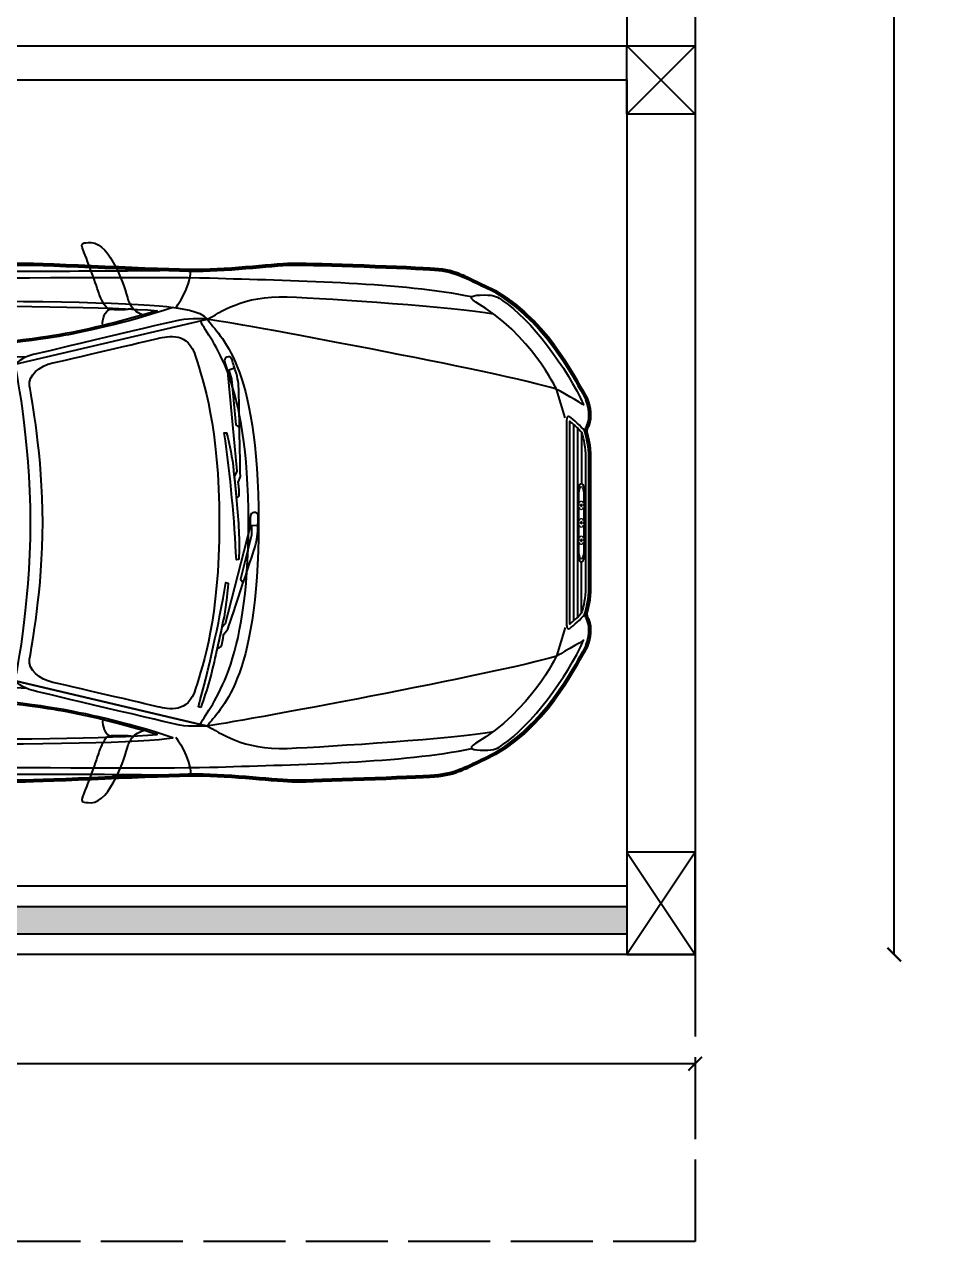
# Model space of a CAD drawing. Header units: inches. Extents: x -19338 to 11623, y -1285 to 3664.
# Drawn here: x 8030.2 to 8164.4, y 119.6 to 297.8 of the extents above; entities that cross this region are included whole.
import ezdxf

# ---------------------------------------------------------------- set-up
doc = ezdxf.new("R2010")
doc.units = ezdxf.units.IN
doc.header["$MEASUREMENT"] = 0
doc.linetypes.add('ACAD_ISO02W100', pattern=[15, 12, -3])
doc.layers.get('0').update_dxf_attribs({"color": 18})
doc.layers.add('C', color=141, linetype='Continuous')
doc.layers.add('C1', color=10, linetype='Continuous')
doc.layers.add('Dot Line', color=210, linetype='ACAD_ISO02W100', plot=False)
doc.styles.get("Standard").update_dxf_attribs({"font": 'arial.ttf'})
doc.dimstyles.get("Standard").update_dxf_attribs({"dimtxt": 3, "dimasz": 2, "dimexe": 0.18, "dimexo": 0.0625, "dimgap": 0.09, "dimtad": 0, "dimtih": 1, "dimtoh": 1, "dimdsep": 46, "dimlunit": 3, "dimtxsty": 'Standard', "dimblk": 'ARCHTICK', "dimcen": 0.09, "dimse1": 1, "dimse2": 1, "dimclrd": 2, "dimadec": 0, "dimazin": 0, "dimtfac": 1, "dimtofl": 0, "dimtmove": 0, "dimatfit": 3, "dimfxl": 1, "dimtolj": 1, "dimtzin": 0, "dimarcsym": 0})

# ---------------------------------------------------------------- blocks, each defined once
blk = doc.blocks.new('_ArchTick')
at = {"color": 0, "linetype": 'ByBlock', "const_width": 0.15}
blk.add_lwpolyline([(-0.5, -0.5), (0.5, 0.5)], dxfattribs=at)
blk = doc.blocks.new('*D2')
at = {"color": 2, "lineweight": -2, "transparency": 16777216}
for p, q in [((7756.44, 145.66), (7939.81, 145.66)), ((8128.44, 145.66), (7945.08, 145.66))]:
    blk.add_line(p, q, dxfattribs=at)
at = {"layer": 'Defpoints', "color": 0, "transparency": 16777216}
for p in [(7756.44, 161.62), (8128.44, 161.62), (8128.44, 145.66)]:
    blk.add_point(p, dxfattribs=at)
at = {"color": 2, "lineweight": -2, "transparency": 16777216, "xscale": 2, "yscale": 2, "zscale": 2, "rotation": 180}
blk.add_blockref('_ArchTick', (7756.44, 145.66), dxfattribs=at)
at = {"color": 2, "lineweight": -2, "transparency": 16777216, "xscale": 2, "yscale": 2, "zscale": 2}
blk.add_blockref('_ArchTick', (8128.44, 145.66), dxfattribs=at)
at = {"color": 0, "transparency": 16777216, "insert": (7942.44, 145.66), "char_height": 3, "attachment_point": 5}
blk.add_mtext("\\A1;31'", dxfattribs=at)
blk = doc.blocks.new('*D5')
at = {"color": 2, "lineweight": -2, "transparency": 16777216}
for p, q in [((8157.59, 771.62), (8157.59, 468.24)), ((8157.59, 161.62), (8157.59, 465))]:
    blk.add_line(p, q, dxfattribs=at)
at = {"layer": 'Defpoints', "color": 0, "transparency": 16777216}
for p in [(8128.44, 771.62), (8128.44, 161.62), (8157.59, 161.62)]:
    blk.add_point(p, dxfattribs=at)
at = {"color": 2, "lineweight": -2, "transparency": 16777216, "xscale": 2, "yscale": 2, "zscale": 2}
for p, rotation in [((8157.59, 771.62), 90), ((8157.59, 161.62), 270)]:
    blk.add_blockref('_ArchTick', p, dxfattribs=dict(at, rotation=rotation))
at = {"color": 0, "transparency": 16777216, "insert": (8157.59, 466.62), "char_height": 3, "attachment_point": 5}
blk.add_mtext('\\A1;50\'-10"', dxfattribs=at)
blk = doc.blocks.new('A$C0B5925C7')
at = {"lineweight": 25}
for points, knots in [([(2.9938, 1.7731), (2.9854, 1.7819), (2.9782, 1.7934), (2.9742, 1.808), (2.9742, 1.808), (2.9645, 1.8444), (2.9131, 2.0083), (2.8428, 2.0102), (2.8428, 2.0102), (2.8129, 2.0102), (2.8025, 2.0096), (2.8129, 1.9862), (2.8129, 1.9862), (2.8233, 1.9628), (2.8656, 1.8451), (2.8714, 1.8255), (2.8714, 1.8255), (2.8768, 1.8076), (2.8926, 1.781), (2.9032, 1.7713), (2.9032, 1.7713), (2.9322, 1.769), (2.9744, 1.7694), (2.9938, 1.7731)], [0, 0, 0, 0, 0.166667, 0.166667, 0.166667, 0.166667, 0.333333, 0.333333, 0.333333, 0.333333, 0.5, 0.5, 0.5, 0.5, 0.666667, 0.666667, 0.666667, 0.666667, 0.833333, 0.833333, 0.833333, 0.833333, 1, 1, 1, 1]), ([(0.3845, 1.7931), (0.5553, 1.8273), (0.9012, 1.8636), (1.2614, 1.8698), (1.2614, 1.8698), (1.6217, 1.876), (3.0067, 1.8915), (3.2986, 1.8822), (3.2986, 1.8822), (3.5906, 1.8729), (3.9588, 1.8677), (4.2095, 1.816)], [0, 0, 0, 0, 0.333333, 0.333333, 0.333333, 0.333333, 0.666667, 0.666667, 0.666667, 0.666667, 1, 1, 1, 1]), ([(1.1717, 1.7605), (1.1433, 1.7569), (1.1175, 1.7393), (1.1717, 1.7205), (1.1717, 1.7205), (1.2259, 1.7017), (1.3365, 1.6711), (1.3836, 1.6616), (1.3836, 1.6616), (1.4307, 1.6522), (1.5861, 1.624), (1.6638, 1.6193), (1.6638, 1.6193), (1.7415, 1.6146), (2.1395, 1.6193), (2.2337, 1.6193), (2.2337, 1.6193), (2.3278, 1.6193), (2.6504, 1.6593), (2.7281, 1.6734), (2.7281, 1.6734), (2.8058, 1.6875), (2.9612, 1.7181), (3.1363, 1.7771), (3.1363, 1.7771), (2.9424, 1.8123), (1.5414, 1.8076), (1.1717, 1.7605)], [0, 0, 0, 0, 0.142857, 0.142857, 0.142857, 0.142857, 0.285714, 0.285714, 0.285714, 0.285714, 0.428571, 0.428571, 0.428571, 0.428571, 0.571429, 0.571429, 0.571429, 0.571429, 0.714286, 0.714286, 0.714286, 0.714286, 0.857143, 0.857143, 0.857143, 0.857143, 1, 1, 1, 1]), ([(1.1732, 1.7426), (1.1732, 1.7426), (1.1732, 1.7426), (1.1732, 1.7426), (1.1732, 1.7426), (1.1628, 1.7413), (1.1568, 1.7385), (1.1539, 1.7364), (1.1539, 1.7364), (1.1564, 1.7342), (1.1621, 1.7305), (1.1756, 1.7258), (1.1756, 1.7258), (1.2284, 1.7075), (1.3385, 1.6769), (1.386, 1.6674), (1.386, 1.6674), (1.4428, 1.6561), (1.5919, 1.6297), (1.6645, 1.6253), (1.6645, 1.6253), (1.7214, 1.6218), (1.9536, 1.6235), (2.1072, 1.6246), (2.1072, 1.6246), (2.1072, 1.6246), (2.2337, 1.6253), (2.2337, 1.6253), (2.2337, 1.6253), (2.3276, 1.6253), (2.6517, 1.6657), (2.726, 1.6792), (2.726, 1.6792), (2.8502, 1.7018), (2.9685, 1.7311), (3.0794, 1.7657), (3.0794, 1.7657), (2.7581, 1.7934), (1.5158, 1.7862), (1.1732, 1.7426)], [0, 0, 0, 0, 0.1, 0.1, 0.1, 0.1, 0.2, 0.2, 0.2, 0.2, 0.3, 0.3, 0.3, 0.3, 0.4, 0.4, 0.4, 0.4, 0.5, 0.5, 0.5, 0.5, 0.6, 0.6, 0.6, 0.6, 0.7, 0.7, 0.7, 0.7, 0.8, 0.8, 0.8, 0.8, 0.9, 0.9, 0.9, 0.9, 1, 1, 1, 1]), ([(3.2603, 1.7355), (3.3026, 1.7567), (3.3871, 1.8223), (3.5468, 1.8153), (3.5468, 1.8153), (3.7065, 1.8083), (4.147, 1.78), (4.2872, 1.7545)], [0, 0, 0, 0, 0.5, 0.5, 0.5, 0.5, 1, 1, 1, 1]), ([(4.2543, 1.822), (4.2139, 1.822), (4.1894, 1.8174), (4.2245, 1.7967), (4.2245, 1.7967), (4.4212, 1.6805), (4.5136, 1.4839), (4.5136, 1.4839), (4.5136, 1.4839), (4.5136, 1.4839), (4.6091, 1.4307), (4.6104, 1.4273), (4.6104, 1.4273), (4.5555, 1.557), (4.4172, 1.7392), (4.3213, 1.8012), (4.3213, 1.8012), (4.302, 1.8161), (4.2923, 1.822), (4.2543, 1.822)], [0, 0, 0, 0, 0.2, 0.2, 0.2, 0.2, 0.4, 0.4, 0.4, 0.4, 0.6, 0.6, 0.6, 0.6, 0.8, 0.8, 0.8, 0.8, 1, 1, 1, 1]), ([(2.9938, 1.7731), (2.9744, 1.7694), (2.9322, 1.769), (2.9032, 1.7713), (2.9032, 1.7713), (2.9041, 1.7705), (2.9051, 1.7695), (2.9059, 1.769), (2.9059, 1.769), (2.8949, 1.7638), (2.8803, 1.737), (2.8843, 1.7123), (2.8843, 1.7123), (2.8978, 1.7156), (3.0326, 1.7516), (3.0326, 1.7516), (3.0326, 1.7516), (3.0214, 1.753), (3.0063, 1.76), (2.9938, 1.7731)], [0, 0, 0, 0, 0.2, 0.2, 0.2, 0.2, 0.4, 0.4, 0.4, 0.4, 0.6, 0.6, 0.6, 0.6, 0.8, 0.8, 0.8, 0.8, 1, 1, 1, 1]), ([(3.2603, 1.7355), (3.2603, 1.7355), (2.5695, 1.5733), (2.5695, 1.5733), (2.5695, 1.5733), (2.5695, 1.5733), (2.5946, 1.5987), (2.634, 1.6079), (2.634, 1.6079), (2.6734, 1.6172), (3.1237, 1.7248), (3.1608, 1.7317), (3.1608, 1.7317), (3.1978, 1.7387), (3.2603, 1.7355), (3.2603, 1.7355)], [0, 0, 0, 0, 0.25, 0.25, 0.25, 0.25, 0.5, 0.5, 0.5, 0.5, 0.75, 0.75, 0.75, 0.75, 1, 1, 1, 1]), ([(2.6251, 1.0051), (2.6251, 0.6975), (2.5695, 0.4369), (2.5695, 0.4369), (2.5695, 0.4369), (2.5695, 0.4369), (3.2603, 0.2747), (3.2603, 0.2747), (3.2603, 0.2747), (3.302, 0.3396), (3.4434, 0.4241), (3.4434, 1.0051), (3.4434, 1.0051), (3.4434, 1.5861), (3.302, 1.6706), (3.2603, 1.7355), (3.2603, 1.7355), (3.2603, 1.7355), (2.5695, 1.5733), (2.5695, 1.5733), (2.5695, 1.5733), (2.5695, 1.5733), (2.6251, 1.3127), (2.6251, 1.0051)], [0, 0, 0, 0, 0.166667, 0.166667, 0.166667, 0.166667, 0.333333, 0.333333, 0.333333, 0.333333, 0.5, 0.5, 0.5, 0.5, 0.666667, 0.666667, 0.666667, 0.666667, 0.833333, 0.833333, 0.833333, 0.833333, 1, 1, 1, 1]), ([(3.2342, 0.2809), (3.2762, 0.3599), (3.4077, 0.4819), (3.4077, 1.0051), (3.4077, 1.0051), (3.4077, 1.5283), (3.2762, 1.6504), (3.2342, 1.7294)], [0, 0, 0, 0, 0.5, 0.5, 0.5, 0.5, 1, 1, 1, 1]), ([(2.6117, 1.6006), (2.1722, 1.5762), (1.4811, 1.5991), (1.3408, 1.6044), (1.3408, 1.6044), (1.2006, 1.6097), (0.7241, 1.6955), (0.4054, 1.6326)], [0, 0, 0, 0, 0.5, 0.5, 0.5, 0.5, 1, 1, 1, 1]), ([(2.6686, 1.0051), (2.6686, 0.761), (2.6285, 0.5611), (2.6215, 0.5149), (2.6215, 0.5149), (2.6158, 0.4771), (2.6567, 0.4422), (2.7056, 0.4317), (2.7056, 0.4317), (2.7546, 0.4211), (3.0404, 0.3536), (3.0814, 0.3444), (3.0814, 0.3444), (3.1225, 0.3351), (3.19, 0.3192), (3.2177, 0.4092), (3.2177, 0.4092), (3.2455, 0.4991), (3.3024, 0.6581), (3.3024, 1.0051), (3.3024, 1.0051), (3.3024, 1.3522), (3.2455, 1.5111), (3.2177, 1.6011), (3.2177, 1.6011), (3.19, 1.691), (3.1225, 1.6751), (3.0814, 1.6659), (3.0814, 1.6659), (3.0404, 1.6566), (2.7546, 1.5892), (2.7056, 1.5786), (2.7056, 1.5786), (2.6567, 1.568), (2.6158, 1.5331), (2.6215, 1.4954), (2.6215, 1.4954), (2.6285, 1.4491), (2.6686, 1.2493), (2.6686, 1.0051)], [0, 0, 0, 0, 0.1, 0.1, 0.1, 0.1, 0.2, 0.2, 0.2, 0.2, 0.3, 0.3, 0.3, 0.3, 0.4, 0.4, 0.4, 0.4, 0.5, 0.5, 0.5, 0.5, 0.6, 0.6, 0.6, 0.6, 0.7, 0.7, 0.7, 0.7, 0.8, 0.8, 0.8, 0.8, 0.9, 0.9, 0.9, 0.9, 1, 1, 1, 1]), ([(3.361, 1.5493), (3.3701, 1.5234), (3.3724, 1.5021), (3.3732, 1.4762), (3.3732, 1.4762), (3.3732, 1.4572), (3.3785, 1.1707), (3.3785, 1.1707), (3.3785, 1.1707), (3.3785, 1.1707), (3.3709, 1.1486), (3.3709, 1.1486), (3.3709, 1.1486), (3.3709, 1.1486), (3.3739, 1.1235), (3.3747, 1.1098), (3.3747, 1.1098), (3.3762, 1.0961), (3.364, 1.0938), (3.364, 1.0938), (3.364, 1.0938), (3.364, 1.0938), (3.3564, 1.1692), (3.3564, 1.1692), (3.3564, 1.1692), (3.3564, 1.1692), (3.3663, 1.1898), (3.3663, 1.1898), (3.3663, 1.1898), (3.3663, 1.1898), (3.3328, 1.5478), (3.3328, 1.5478), (3.3328, 1.5478), (3.3328, 1.5478), (3.329, 1.5585), (3.3236, 1.5752), (3.3236, 1.5752), (3.3183, 1.5912), (3.3229, 1.5966), (3.3297, 1.5988), (3.3297, 1.5988), (3.3373, 1.6011), (3.3435, 1.6027), (3.3472, 1.5928), (3.3472, 1.5928), (3.3503, 1.5829), (3.3556, 1.5661), (3.361, 1.5493)], [0, 0, 0, 0, 0.083333, 0.083333, 0.083333, 0.083333, 0.166667, 0.166667, 0.166667, 0.166667, 0.25, 0.25, 0.25, 0.25, 0.333333, 0.333333, 0.333333, 0.333333, 0.416667, 0.416667, 0.416667, 0.416667, 0.5, 0.5, 0.5, 0.5, 0.583333, 0.583333, 0.583333, 0.583333, 0.666667, 0.666667, 0.666667, 0.666667, 0.75, 0.75, 0.75, 0.75, 0.833333, 0.833333, 0.833333, 0.833333, 0.916667, 0.916667, 0.916667, 0.916667, 1, 1, 1, 1]), ([(3.3366, 1.5524), (3.3366, 1.5524), (3.3472, 1.5196), (3.3472, 1.5196), (3.3472, 1.5196), (3.3472, 1.5196), (3.3617, 1.3558), (3.3617, 1.3558), (3.3617, 1.3558), (3.3617, 1.3558), (3.3747, 1.3467), (3.3747, 1.3467)], [0, 0, 0, 0, 0.333333, 0.333333, 0.333333, 0.333333, 0.666667, 0.666667, 0.666667, 0.666667, 1, 1, 1, 1]), ([(4.6297, 1.0013), (4.6297, 1.0013), (4.6297, 0.7709), (4.6297, 0.7709), (4.6297, 0.7709), (4.6297, 0.7339), (4.6212, 0.7004), (4.6172, 0.6842), (4.6172, 0.6842), (4.6172, 0.6842), (4.6164, 0.6812), (4.6164, 0.6812), (4.6164, 0.6812), (4.6117, 0.6665), (4.5822, 0.6438), (4.5663, 0.6295), (4.5663, 0.6295), (4.5505, 0.6151), (4.5489, 0.6295), (4.5489, 0.6552), (4.5489, 0.6552), (4.5489, 0.6809), (4.5489, 1.0051), (4.5489, 1.0051), (4.5489, 1.0051), (4.5489, 1.0051), (4.5489, 1.3294), (4.5489, 1.3551), (4.5489, 1.3551), (4.5489, 1.3808), (4.5505, 1.3951), (4.5663, 1.3808), (4.5663, 1.3808), (4.5822, 1.3664), (4.6117, 1.3437), (4.6164, 1.3291), (4.6164, 1.3291), (4.6164, 1.3291), (4.6172, 1.326), (4.6172, 1.326), (4.6172, 1.326), (4.6212, 1.3099), (4.6297, 1.2763), (4.6297, 1.2394), (4.6297, 1.2394), (4.6297, 1.2394), (4.6297, 1.0089), (4.6297, 1.0089), (4.6297, 1.0089), (4.6297, 1.0089), (4.6297, 1.0013), (4.6297, 1.0013)], [0, 0, 0, 0, 0.076923, 0.076923, 0.076923, 0.076923, 0.153846, 0.153846, 0.153846, 0.153846, 0.230769, 0.230769, 0.230769, 0.230769, 0.307692, 0.307692, 0.307692, 0.307692, 0.384615, 0.384615, 0.384615, 0.384615, 0.461538, 0.461538, 0.461538, 0.461538, 0.538462, 0.538462, 0.538462, 0.538462, 0.615385, 0.615385, 0.615385, 0.615385, 0.692308, 0.692308, 0.692308, 0.692308, 0.769231, 0.769231, 0.769231, 0.769231, 0.846154, 0.846154, 0.846154, 0.846154, 0.923077, 0.923077, 0.923077, 0.923077, 1, 1, 1, 1]), ([(4.561, 1.3551), (4.561, 1.3551), (4.561, 1.3551), (4.561, 1.3551), (4.561, 1.3551), (4.561, 1.3551), (4.561, 0.6552), (4.561, 0.6552), (4.561, 0.6552), (4.561, 0.6493), (4.5611, 0.6447), (4.5613, 0.641), (4.5613, 0.641), (4.5646, 0.6439), (4.5696, 0.6482), (4.5696, 0.6482), (4.5696, 0.6482), (4.5818, 0.6588), (4.6022, 0.6763), (4.6049, 0.6848), (4.6049, 0.6848), (4.6049, 0.6848), (4.6055, 0.6872), (4.6055, 0.6872), (4.6055, 0.6872), (4.6095, 0.7029), (4.6177, 0.7354), (4.6177, 0.7709), (4.6177, 0.7709), (4.6177, 0.7709), (4.6178, 1.2394), (4.6178, 1.2394), (4.6178, 1.2394), (4.6178, 1.2748), (4.6095, 1.3074), (4.6055, 1.323), (4.6055, 1.323), (4.6055, 1.323), (4.6047, 1.3261), (4.6047, 1.3261), (4.6047, 1.3261), (4.6023, 1.3339), (4.5818, 1.3515), (4.5696, 1.362), (4.5696, 1.362), (4.5696, 1.362), (4.5646, 1.3664), (4.5613, 1.3692), (4.5613, 1.3692), (4.5611, 1.3655), (4.561, 1.361), (4.561, 1.3551)], [0, 0, 0, 0, 0.076923, 0.076923, 0.076923, 0.076923, 0.153846, 0.153846, 0.153846, 0.153846, 0.230769, 0.230769, 0.230769, 0.230769, 0.307692, 0.307692, 0.307692, 0.307692, 0.384615, 0.384615, 0.384615, 0.384615, 0.461538, 0.461538, 0.461538, 0.461538, 0.538462, 0.538462, 0.538462, 0.538462, 0.615385, 0.615385, 0.615385, 0.615385, 0.692308, 0.692308, 0.692308, 0.692308, 0.769231, 0.769231, 0.769231, 0.769231, 0.846154, 0.846154, 0.846154, 0.846154, 0.923077, 0.923077, 0.923077, 0.923077, 1, 1, 1, 1]), ([(3.3724, 0.8729), (3.377, 0.9384), (3.3716, 1.01), (3.3648, 1.0839), (3.3648, 1.0839), (3.361, 1.1197), (3.3579, 1.1555), (3.3541, 1.1905), (3.3541, 1.1905), (3.3495, 1.24), (3.3396, 1.2819), (3.329, 1.3276), (3.329, 1.3276), (3.329, 1.3276), (3.3206, 1.3276), (3.3206, 1.3276), (3.3206, 1.3276), (3.3427, 1.1722), (3.3579, 1.0107), (3.364, 0.8721), (3.364, 0.8721), (3.364, 0.8721), (3.3724, 0.8729), (3.3724, 0.8729)], [0, 0, 0, 0, 0.166667, 0.166667, 0.166667, 0.166667, 0.333333, 0.333333, 0.333333, 0.333333, 0.5, 0.5, 0.5, 0.5, 0.666667, 0.666667, 0.666667, 0.666667, 0.833333, 0.833333, 0.833333, 0.833333, 1, 1, 1, 1]), ([(3.441, 0.9841), (3.441, 0.9559), (3.4364, 0.9353), (3.4288, 0.9109), (3.4288, 0.9109), (3.4235, 0.8927), (3.3335, 0.623), (3.3335, 0.623), (3.3335, 0.623), (3.3335, 0.623), (3.319, 0.6047), (3.319, 0.6047), (3.319, 0.6047), (3.319, 0.6047), (3.3145, 0.5803), (3.3114, 0.5666), (3.3114, 0.5666), (3.3076, 0.5529), (3.2954, 0.5544), (3.2954, 0.5544), (3.2954, 0.5544), (3.2954, 0.5544), (3.3122, 0.6291), (3.3122, 0.6291), (3.3122, 0.6291), (3.3122, 0.6291), (3.3244, 0.6413), (3.3244, 0.6413), (3.3244, 0.6413), (3.3244, 0.6413), (3.4136, 0.9917), (3.4136, 0.9917), (3.4136, 0.9917), (3.4136, 0.9917), (3.4136, 1.0031), (3.4136, 1.0206), (3.4136, 1.0206), (3.4143, 1.0382), (3.4204, 1.0412), (3.4273, 1.0412), (3.4273, 1.0412), (3.4349, 1.0412), (3.4418, 1.0404), (3.4418, 1.0298), (3.4418, 1.0298), (3.4425, 1.0191), (3.4418, 1.0016), (3.441, 0.9841)], [0, 0, 0, 0, 0.083333, 0.083333, 0.083333, 0.083333, 0.166667, 0.166667, 0.166667, 0.166667, 0.25, 0.25, 0.25, 0.25, 0.333333, 0.333333, 0.333333, 0.333333, 0.416667, 0.416667, 0.416667, 0.416667, 0.5, 0.5, 0.5, 0.5, 0.583333, 0.583333, 0.583333, 0.583333, 0.666667, 0.666667, 0.666667, 0.666667, 0.75, 0.75, 0.75, 0.75, 0.833333, 0.833333, 0.833333, 0.833333, 0.916667, 0.916667, 0.916667, 0.916667, 1, 1, 1, 1]), ([(3.4189, 0.9955), (3.4189, 0.9955), (3.4181, 0.9605), (3.4181, 0.9605), (3.4181, 0.9605), (3.4181, 0.9605), (3.3785, 0.802), (3.3785, 0.802), (3.3785, 0.802), (3.3785, 0.802), (3.3884, 0.7891), (3.3884, 0.7891)], [0, 0, 0, 0, 0.333333, 0.333333, 0.333333, 0.333333, 0.666667, 0.666667, 0.666667, 0.666667, 1, 1, 1, 1]), ([(3.236, 0.3419), (3.2596, 0.4028), (3.2771, 0.4722), (3.2931, 0.5453), (3.2931, 0.5453), (3.3007, 0.5803), (3.3091, 0.6154), (3.316, 0.6497), (3.316, 0.6497), (3.3267, 0.6976), (3.3305, 0.7411), (3.3343, 0.7883), (3.3343, 0.7883), (3.3343, 0.7883), (3.3267, 0.7906), (3.3267, 0.7906), (3.3267, 0.7906), (3.3, 0.6359), (3.2649, 0.4782), (3.2276, 0.3442), (3.2276, 0.3442), (3.2276, 0.3442), (3.236, 0.3419), (3.236, 0.3419)], [0, 0, 0, 0, 0.166667, 0.166667, 0.166667, 0.166667, 0.333333, 0.333333, 0.333333, 0.333333, 0.5, 0.5, 0.5, 0.5, 0.666667, 0.666667, 0.666667, 0.666667, 0.833333, 0.833333, 0.833333, 0.833333, 1, 1, 1, 1]), ([(4.2543, 0.1882), (4.2139, 0.1882), (4.1894, 0.1928), (4.2245, 0.2135), (4.2245, 0.2135), (4.4212, 0.3297), (4.5136, 0.5263), (4.5136, 0.5263), (4.5136, 0.5263), (4.5136, 0.5263), (4.6091, 0.5796), (4.6104, 0.5829), (4.6104, 0.5829), (4.5555, 0.4532), (4.4172, 0.271), (4.3213, 0.2091), (4.3213, 0.2091), (4.302, 0.1942), (4.2923, 0.1882), (4.2543, 0.1882)], [0, 0, 0, 0, 0.2, 0.2, 0.2, 0.2, 0.4, 0.4, 0.4, 0.4, 0.6, 0.6, 0.6, 0.6, 0.8, 0.8, 0.8, 0.8, 1, 1, 1, 1]), ([(3.2603, 0.2747), (3.2603, 0.2747), (2.5695, 0.4369), (2.5695, 0.4369), (2.5695, 0.4369), (2.5695, 0.4369), (2.5946, 0.4116), (2.634, 0.4023), (2.634, 0.4023), (2.6734, 0.393), (3.1237, 0.2854), (3.1608, 0.2785), (3.1608, 0.2785), (3.1978, 0.2715), (3.2603, 0.2747), (3.2603, 0.2747)], [0, 0, 0, 0, 0.25, 0.25, 0.25, 0.25, 0.5, 0.5, 0.5, 0.5, 0.75, 0.75, 0.75, 0.75, 1, 1, 1, 1]), ([(2.6117, 0.4097), (2.1722, 0.434), (1.4811, 0.4111), (1.3408, 0.4058), (1.3408, 0.4058), (1.2006, 0.4005), (0.7241, 0.3147), (0.4054, 0.3776)], [0, 0, 0, 0, 0.5, 0.5, 0.5, 0.5, 1, 1, 1, 1]), ([(1.1717, 0.2497), (1.1433, 0.2534), (1.1175, 0.2709), (1.1717, 0.2898), (1.1717, 0.2898), (1.2259, 0.3086), (1.3365, 0.3392), (1.3836, 0.3486), (1.3836, 0.3486), (1.4307, 0.358), (1.5861, 0.3863), (1.6638, 0.391), (1.6638, 0.391), (1.7415, 0.3957), (2.1395, 0.391), (2.2337, 0.391), (2.2337, 0.391), (2.3278, 0.391), (2.6504, 0.3509), (2.7281, 0.3368), (2.7281, 0.3368), (2.8058, 0.3227), (2.9612, 0.2921), (3.1363, 0.2332), (3.1363, 0.2332), (2.9424, 0.198), (1.5414, 0.2027), (1.1717, 0.2497)], [0, 0, 0, 0, 0.142857, 0.142857, 0.142857, 0.142857, 0.285714, 0.285714, 0.285714, 0.285714, 0.428571, 0.428571, 0.428571, 0.428571, 0.571429, 0.571429, 0.571429, 0.571429, 0.714286, 0.714286, 0.714286, 0.714286, 0.857143, 0.857143, 0.857143, 0.857143, 1, 1, 1, 1]), ([(1.1732, 0.2676), (1.1732, 0.2676), (1.1732, 0.2676), (1.1732, 0.2676), (1.1732, 0.2676), (1.1628, 0.269), (1.1568, 0.2718), (1.1539, 0.2738), (1.1539, 0.2738), (1.1564, 0.276), (1.1621, 0.2797), (1.1756, 0.2844), (1.1756, 0.2844), (1.2284, 0.3028), (1.3385, 0.3333), (1.386, 0.3428), (1.386, 0.3428), (1.4428, 0.3542), (1.5919, 0.3806), (1.6645, 0.385), (1.6645, 0.385), (1.7214, 0.3884), (1.9536, 0.3868), (2.1072, 0.3857), (2.1072, 0.3857), (2.1072, 0.3857), (2.2337, 0.385), (2.2337, 0.385), (2.2337, 0.385), (2.3276, 0.385), (2.6517, 0.3445), (2.726, 0.331), (2.726, 0.331), (2.8502, 0.3084), (2.9685, 0.2792), (3.0794, 0.2445), (3.0794, 0.2445), (2.7581, 0.2169), (1.5158, 0.224), (1.1732, 0.2676)], [0, 0, 0, 0, 0.1, 0.1, 0.1, 0.1, 0.2, 0.2, 0.2, 0.2, 0.3, 0.3, 0.3, 0.3, 0.4, 0.4, 0.4, 0.4, 0.5, 0.5, 0.5, 0.5, 0.6, 0.6, 0.6, 0.6, 0.7, 0.7, 0.7, 0.7, 0.8, 0.8, 0.8, 0.8, 0.9, 0.9, 0.9, 0.9, 1, 1, 1, 1]), ([(2.9938, 0.2371), (2.9744, 0.2409), (2.9322, 0.2412), (2.9032, 0.2389), (2.9032, 0.2389), (2.9041, 0.2398), (2.9051, 0.2407), (2.9059, 0.2413), (2.9059, 0.2413), (2.8949, 0.2465), (2.8803, 0.2733), (2.8843, 0.2979), (2.8843, 0.2979), (2.8978, 0.2947), (3.0326, 0.2587), (3.0326, 0.2587), (3.0326, 0.2587), (3.0214, 0.2572), (3.0063, 0.2502), (2.9938, 0.2371)], [0, 0, 0, 0, 0.2, 0.2, 0.2, 0.2, 0.4, 0.4, 0.4, 0.4, 0.6, 0.6, 0.6, 0.6, 0.8, 0.8, 0.8, 0.8, 1, 1, 1, 1]), ([(3.2603, 0.2747), (3.3026, 0.2536), (3.3871, 0.1879), (3.5468, 0.1949), (3.5468, 0.1949), (3.7065, 0.2019), (4.147, 0.2303), (4.2872, 0.2557)], [0, 0, 0, 0, 0.5, 0.5, 0.5, 0.5, 1, 1, 1, 1]), ([(2.9938, 0.2371), (2.9854, 0.2283), (2.9782, 0.2169), (2.9742, 0.2023), (2.9742, 0.2023), (2.9645, 0.1658), (2.9131, 0.002), (2.8428, 0), (2.8428, 0), (2.8129, 0), (2.8025, 0.0006), (2.8129, 0.0241), (2.8129, 0.0241), (2.8233, 0.0475), (2.8656, 0.1652), (2.8714, 0.1847), (2.8714, 0.1847), (2.8768, 0.2027), (2.8926, 0.2292), (2.9032, 0.2389), (2.9032, 0.2389), (2.9322, 0.2412), (2.9744, 0.2409), (2.9938, 0.2371)], [0, 0, 0, 0, 0.166667, 0.166667, 0.166667, 0.166667, 0.333333, 0.333333, 0.333333, 0.333333, 0.5, 0.5, 0.5, 0.5, 0.666667, 0.666667, 0.666667, 0.666667, 0.833333, 0.833333, 0.833333, 0.833333, 1, 1, 1, 1]), ([(0.3845, 0.2171), (0.5553, 0.183), (0.9012, 0.1466), (1.2614, 0.1404), (1.2614, 0.1404), (1.6217, 0.1342), (3.0067, 0.1187), (3.2986, 0.128), (3.2986, 0.128), (3.5906, 0.1373), (3.9588, 0.1425), (4.2095, 0.1942)], [0, 0, 0, 0, 0.333333, 0.333333, 0.333333, 0.333333, 0.666667, 0.666667, 0.666667, 0.666667, 1, 1, 1, 1])]:
    blk.add_open_spline(points, degree=3, knots=knots, dxfattribs=at)
at = {"lineweight": 53}
blk.add_open_spline([(0, 1.0051), (0.0074, 1.6846), (0.2359, 1.7833), (0.3865, 1.825), (0.3865, 1.825), (0.4753, 1.8522), (0.5461, 1.8739), (0.5824, 1.8848), (0.5824, 1.8848), (0.6186, 1.8957), (0.7293, 1.9192), (0.8218, 1.9211), (0.8218, 1.9211), (0.9143, 1.9229), (1.4659, 1.9319), (1.6181, 1.9319), (1.6181, 1.9319), (1.7704, 1.9319), (2.4835, 1.9319), (2.585, 1.9319), (2.585, 1.9319), (2.6864, 1.9319), (3.0911, 1.9102), (3.2199, 1.9102), (3.2199, 1.9102), (3.3487, 1.9102), (3.5102, 1.9319), (3.5772, 1.9319), (3.5772, 1.9319), (3.6442, 1.9319), (3.998, 1.9193), (4.076, 1.9138), (4.076, 1.9138), (4.1541, 1.9084), (4.1983, 1.8792), (4.2538, 1.854), (4.2538, 1.854), (4.4697, 1.7561), (4.5876, 1.5059), (4.6057, 1.4787), (4.6057, 1.4787), (4.6239, 1.4515), (4.6337, 1.4226), (4.6337, 1.3881), (4.6337, 1.3881), (4.6337, 1.3535), (4.6166, 1.3445), (4.6202, 1.33), (4.6202, 1.33), (4.6239, 1.3155), (4.6337, 1.2794), (4.6337, 1.2394), (4.6337, 1.2394), (4.6337, 1.1994), (4.6337, 1.0051), (4.6337, 1.0051), (4.6337, 1.0051), (4.6337, 1.0051), (4.6337, 0.8109), (4.6337, 0.7709), (4.6337, 0.7709), (4.6337, 0.7308), (4.6239, 0.6947), (4.6202, 0.6802), (4.6202, 0.6802), (4.6166, 0.6657), (4.6337, 0.6568), (4.6337, 0.6222), (4.6337, 0.6222), (4.6337, 0.5876), (4.6239, 0.5587), (4.6057, 0.5315), (4.6057, 0.5315), (4.5876, 0.5043), (4.4697, 0.2542), (4.2538, 0.1563), (4.2538, 0.1563), (4.1983, 0.1311), (4.154, 0.1019), (4.076, 0.0964), (4.076, 0.0964), (3.998, 0.091), (3.6442, 0.0784), (3.5772, 0.0784), (3.5772, 0.0784), (3.5102, 0.0784), (3.3487, 0.1001), (3.2199, 0.1001), (3.2199, 0.1001), (3.0911, 0.1001), (2.6864, 0.0784), (2.585, 0.0784), (2.585, 0.0784), (2.4835, 0.0784), (1.7704, 0.0784), (1.6181, 0.0784), (1.6181, 0.0784), (1.4659, 0.0784), (0.9143, 0.0874), (0.8218, 0.0892), (0.8218, 0.0892), (0.7293, 0.091), (0.6186, 0.1145), (0.5824, 0.1254), (0.5824, 0.1254), (0.5461, 0.1363), (0.4753, 0.1581), (0.3865, 0.1853), (0.3865, 0.1853), (0.2359, 0.2269), (0.0074, 0.3256), (0, 1.0051)], degree=3, knots=[0, 0, 0, 0, 0.035714, 0.035714, 0.035714, 0.035714, 0.071429, 0.071429, 0.071429, 0.071429, 0.107143, 0.107143, 0.107143, 0.107143, 0.142857, 0.142857, 0.142857, 0.142857, 0.178571, 0.178571, 0.178571, 0.178571, 0.214286, 0.214286, 0.214286, 0.214286, 0.25, 0.25, 0.25, 0.25, 0.285714, 0.285714, 0.285714, 0.285714, 0.321429, 0.321429, 0.321429, 0.321429, 0.357143, 0.357143, 0.357143, 0.357143, 0.392857, 0.392857, 0.392857, 0.392857, 0.428571, 0.428571, 0.428571, 0.428571, 0.464286, 0.464286, 0.464286, 0.464286, 0.5, 0.5, 0.5, 0.5, 0.535714, 0.535714, 0.535714, 0.535714, 0.571429, 0.571429, 0.571429, 0.571429, 0.607143, 0.607143, 0.607143, 0.607143, 0.642857, 0.642857, 0.642857, 0.642857, 0.678571, 0.678571, 0.678571, 0.678571, 0.714286, 0.714286, 0.714286, 0.714286, 0.75, 0.75, 0.75, 0.75, 0.785714, 0.785714, 0.785714, 0.785714, 0.821429, 0.821429, 0.821429, 0.821429, 0.857143, 0.857143, 0.857143, 0.857143, 0.892857, 0.892857, 0.892857, 0.892857, 0.928571, 0.928571, 0.928571, 0.928571, 0.964286, 0.964286, 0.964286, 0.964286, 1, 1, 1, 1], dxfattribs=at)
at = {"lineweight": 25}
for points in [[(2.1344, 1.9094), (2.5554, 1.907), (2.974, 1.9073), (3.1425, 1.9116)], [(3.1473, 1.7758), (3.1473, 1.7758), (3.201, 1.8519), (3.201, 1.9103)], [(3.1251, 1.7783), (3.1569, 1.7748), (3.2359, 1.7673), (3.2603, 1.7355)], [(4.5136, 1.4839), (4.3231, 1.5438), (3.3474, 1.7252), (3.2521, 1.7358)], [(3.3312, 1.5509), (3.3312, 1.5509), (3.3579, 1.56), (3.3579, 1.56)], [(4.5452, 1.381), (4.5452, 1.381), (4.5136, 1.4839), (4.5136, 1.4839)], [(4.5741, 1.3581), (4.5741, 1.3581), (4.5741, 0.6529), (4.5741, 0.6529)], [(4.589, 1.3448), (4.589, 1.3448), (4.589, 0.6675), (4.589, 0.6675)], [(4.6032, 1.3291), (4.6032, 1.3291), (4.6032, 1.1458), (4.6032, 1.1458)], [(3.4136, 0.9955), (3.4136, 0.9955), (3.4418, 0.9947), (3.4418, 0.9947)], [(4.6032, 0.6812), (4.6032, 0.6812), (4.6032, 0.8644), (4.6032, 0.8644)], [(4.5452, 0.6292), (4.5452, 0.6292), (4.5136, 0.5263), (4.5136, 0.5263)], [(4.5136, 0.5263), (4.3231, 0.4665), (3.3474, 0.285), (3.2521, 0.2744)], [(3.1473, 0.2345), (3.1473, 0.2345), (3.201, 0.1584), (3.201, 0.0999)], [(2.1344, 0.1009), (2.5554, 0.1032), (2.974, 0.1029), (3.1425, 0.0987)]]:
    blk.add_open_spline(points, degree=3, dxfattribs=at)
for points, knots in [([(4.2543, 1.822), (4.2139, 1.822), (4.1894, 1.8174), (4.2245, 1.7967), (4.2245, 1.7967), (4.4212, 1.6805), (4.5136, 1.4839), (4.5136, 1.4839), (4.5136, 1.4839), (4.5136, 1.4839), (4.6091, 1.4307), (4.6104, 1.4273), (4.6104, 1.4273), (4.5555, 1.557), (4.4172, 1.7392), (4.3213, 1.8012), (4.3213, 1.8012), (4.302, 1.8161), (4.2923, 1.822), (4.2543, 1.822)], [0, 0, 0, 0, 0.2, 0.2, 0.2, 0.2, 0.4, 0.4, 0.4, 0.4, 0.6, 0.6, 0.6, 0.6, 0.8, 0.8, 0.8, 0.8, 1, 1, 1, 1]), ([(3.2603, 1.7355), (3.2603, 1.7355), (2.5695, 1.5733), (2.5695, 1.5733), (2.5695, 1.5733), (2.5695, 1.5733), (2.5946, 1.5987), (2.634, 1.6079), (2.634, 1.6079), (2.6734, 1.6172), (3.1237, 1.7248), (3.1608, 1.7317), (3.1608, 1.7317), (3.1978, 1.7387), (3.2603, 1.7355), (3.2603, 1.7355)], [0, 0, 0, 0, 0.25, 0.25, 0.25, 0.25, 0.5, 0.5, 0.5, 0.5, 0.75, 0.75, 0.75, 0.75, 1, 1, 1, 1]), ([(2.6251, 1.0051), (2.6251, 0.6975), (2.5695, 0.4369), (2.5695, 0.4369), (2.5695, 0.4369), (2.5695, 0.4369), (3.2603, 0.2747), (3.2603, 0.2747), (3.2603, 0.2747), (3.302, 0.3396), (3.4434, 0.4241), (3.4434, 1.0051), (3.4434, 1.0051), (3.4434, 1.5861), (3.302, 1.6706), (3.2603, 1.7355), (3.2603, 1.7355), (3.2603, 1.7355), (2.5695, 1.5733), (2.5695, 1.5733), (2.5695, 1.5733), (2.5695, 1.5733), (2.6251, 1.3127), (2.6251, 1.0051)], [0, 0, 0, 0, 0.166667, 0.166667, 0.166667, 0.166667, 0.333333, 0.333333, 0.333333, 0.333333, 0.5, 0.5, 0.5, 0.5, 0.666667, 0.666667, 0.666667, 0.666667, 0.833333, 0.833333, 0.833333, 0.833333, 1, 1, 1, 1]), ([(3.361, 1.5493), (3.3701, 1.5234), (3.3724, 1.5021), (3.3732, 1.4762), (3.3732, 1.4762), (3.3732, 1.4572), (3.3785, 1.1707), (3.3785, 1.1707), (3.3785, 1.1707), (3.3785, 1.1707), (3.3709, 1.1486), (3.3709, 1.1486), (3.3709, 1.1486), (3.3709, 1.1486), (3.3739, 1.1235), (3.3747, 1.1098), (3.3747, 1.1098), (3.3762, 1.0961), (3.364, 1.0938), (3.364, 1.0938), (3.364, 1.0938), (3.364, 1.0938), (3.3564, 1.1692), (3.3564, 1.1692), (3.3564, 1.1692), (3.3564, 1.1692), (3.3663, 1.1898), (3.3663, 1.1898), (3.3663, 1.1898), (3.3663, 1.1898), (3.3328, 1.5478), (3.3328, 1.5478), (3.3328, 1.5478), (3.3328, 1.5478), (3.329, 1.5585), (3.3236, 1.5752), (3.3236, 1.5752), (3.3183, 1.5912), (3.3229, 1.5966), (3.3297, 1.5988), (3.3297, 1.5988), (3.3373, 1.6011), (3.3435, 1.6027), (3.3472, 1.5928), (3.3472, 1.5928), (3.3503, 1.5829), (3.3556, 1.5661), (3.361, 1.5493)], [0, 0, 0, 0, 0.083333, 0.083333, 0.083333, 0.083333, 0.166667, 0.166667, 0.166667, 0.166667, 0.25, 0.25, 0.25, 0.25, 0.333333, 0.333333, 0.333333, 0.333333, 0.416667, 0.416667, 0.416667, 0.416667, 0.5, 0.5, 0.5, 0.5, 0.583333, 0.583333, 0.583333, 0.583333, 0.666667, 0.666667, 0.666667, 0.666667, 0.75, 0.75, 0.75, 0.75, 0.833333, 0.833333, 0.833333, 0.833333, 0.916667, 0.916667, 0.916667, 0.916667, 1, 1, 1, 1]), ([(4.5902, 1.0986), (4.5902, 1.0864), (4.5914, 1.0757), (4.5935, 1.0674), (4.5935, 1.0674), (4.5914, 1.059), (4.5902, 1.0475), (4.5902, 1.0353), (4.5902, 1.0353), (4.5902, 1.0232), (4.5914, 1.0125), (4.5933, 1.0041), (4.5933, 1.0041), (4.5914, 0.9965), (4.5902, 0.9851), (4.5902, 0.9736), (4.5902, 0.9736), (4.5902, 0.9615), (4.5914, 0.95), (4.5935, 0.9416), (4.5935, 0.9416), (4.5914, 0.9333), (4.5902, 0.9226), (4.5902, 0.9104), (4.5902, 0.9104), (4.5902, 0.8845), (4.5957, 0.8632), (4.6027, 0.8632), (4.6027, 0.8632), (4.6095, 0.8632), (4.6152, 0.8845), (4.6152, 0.9104), (4.6152, 0.9104), (4.6152, 0.9226), (4.6138, 0.9333), (4.6119, 0.9416), (4.6119, 0.9416), (4.6138, 0.95), (4.6152, 0.9615), (4.6152, 0.9736), (4.6152, 0.9736), (4.6152, 0.9851), (4.614, 0.9965), (4.6119, 1.0041), (4.6119, 1.0041), (4.614, 1.0125), (4.6152, 1.0232), (4.6152, 1.0353), (4.6152, 1.0353), (4.6152, 1.0489), (4.6128, 1.0636), (4.6119, 1.0674), (4.6119, 1.0674), (4.6138, 1.0757), (4.6152, 1.0864), (4.6152, 1.0986), (4.6152, 1.0986), (4.6152, 1.1245), (4.6095, 1.1458), (4.6027, 1.1458), (4.6027, 1.1458), (4.5957, 1.1458), (4.5902, 1.1245), (4.5902, 1.0986)], [0, 0, 0, 0, 0.0625, 0.0625, 0.0625, 0.0625, 0.125, 0.125, 0.125, 0.125, 0.1875, 0.1875, 0.1875, 0.1875, 0.25, 0.25, 0.25, 0.25, 0.3125, 0.3125, 0.3125, 0.3125, 0.375, 0.375, 0.375, 0.375, 0.4375, 0.4375, 0.4375, 0.4375, 0.5, 0.5, 0.5, 0.5, 0.5625, 0.5625, 0.5625, 0.5625, 0.625, 0.625, 0.625, 0.625, 0.6875, 0.6875, 0.6875, 0.6875, 0.75, 0.75, 0.75, 0.75, 0.8125, 0.8125, 0.8125, 0.8125, 0.875, 0.875, 0.875, 0.875, 0.9375, 0.9375, 0.9375, 0.9375, 1, 1, 1, 1]), ([(4.2543, 0.1882), (4.2139, 0.1882), (4.1894, 0.1928), (4.2245, 0.2135), (4.2245, 0.2135), (4.4212, 0.3297), (4.5136, 0.5263), (4.5136, 0.5263), (4.5136, 0.5263), (4.5136, 0.5263), (4.6091, 0.5796), (4.6104, 0.5829), (4.6104, 0.5829), (4.5555, 0.4532), (4.4172, 0.271), (4.3213, 0.2091), (4.3213, 0.2091), (4.302, 0.1942), (4.2923, 0.1882), (4.2543, 0.1882)], [0, 0, 0, 0, 0.2, 0.2, 0.2, 0.2, 0.4, 0.4, 0.4, 0.4, 0.6, 0.6, 0.6, 0.6, 0.8, 0.8, 0.8, 0.8, 1, 1, 1, 1])]:
    blk.add_open_spline(points, degree=3, knots=knots)
at = {"lineweight": 18}
for points, knots in [([(4.5902, 1.0986), (4.5902, 1.0864), (4.5914, 1.0757), (4.5935, 1.0674), (4.5935, 1.0674), (4.5914, 1.059), (4.5902, 1.0475), (4.5902, 1.0353), (4.5902, 1.0353), (4.5902, 1.0232), (4.5914, 1.0125), (4.5933, 1.0041), (4.5933, 1.0041), (4.5914, 0.9965), (4.5902, 0.9851), (4.5902, 0.9736), (4.5902, 0.9736), (4.5902, 0.9615), (4.5914, 0.95), (4.5935, 0.9416), (4.5935, 0.9416), (4.5914, 0.9333), (4.5902, 0.9226), (4.5902, 0.9104), (4.5902, 0.9104), (4.5902, 0.8845), (4.5957, 0.8632), (4.6027, 0.8632), (4.6027, 0.8632), (4.6095, 0.8632), (4.6152, 0.8845), (4.6152, 0.9104), (4.6152, 0.9104), (4.6152, 0.9226), (4.6138, 0.9333), (4.6119, 0.9416), (4.6119, 0.9416), (4.6138, 0.95), (4.6152, 0.9615), (4.6152, 0.9736), (4.6152, 0.9736), (4.6152, 0.9851), (4.614, 0.9965), (4.6119, 1.0041), (4.6119, 1.0041), (4.614, 1.0125), (4.6152, 1.0232), (4.6152, 1.0353), (4.6152, 1.0353), (4.6152, 1.0489), (4.6128, 1.0636), (4.6119, 1.0674), (4.6119, 1.0674), (4.6138, 1.0757), (4.6152, 1.0864), (4.6152, 1.0986), (4.6152, 1.0986), (4.6152, 1.1245), (4.6095, 1.1458), (4.6027, 1.1458), (4.6027, 1.1458), (4.5957, 1.1458), (4.5902, 1.1245), (4.5902, 1.0986)], [0, 0, 0, 0, 0.0625, 0.0625, 0.0625, 0.0625, 0.125, 0.125, 0.125, 0.125, 0.1875, 0.1875, 0.1875, 0.1875, 0.25, 0.25, 0.25, 0.25, 0.3125, 0.3125, 0.3125, 0.3125, 0.375, 0.375, 0.375, 0.375, 0.4375, 0.4375, 0.4375, 0.4375, 0.5, 0.5, 0.5, 0.5, 0.5625, 0.5625, 0.5625, 0.5625, 0.625, 0.625, 0.625, 0.625, 0.6875, 0.6875, 0.6875, 0.6875, 0.75, 0.75, 0.75, 0.75, 0.8125, 0.8125, 0.8125, 0.8125, 0.875, 0.875, 0.875, 0.875, 0.9375, 0.9375, 0.9375, 0.9375, 1, 1, 1, 1]), ([(4.6119, 1.0986), (4.6119, 1.0894), (4.6111, 1.0811), (4.6095, 1.075), (4.6095, 1.075), (4.6074, 1.0795), (4.6052, 1.0826), (4.6027, 1.0826), (4.6027, 1.0826), (4.6, 1.0826), (4.5978, 1.0795), (4.5957, 1.075), (4.5957, 1.075), (4.5943, 1.0811), (4.5933, 1.0894), (4.5933, 1.0986), (4.5933, 1.0986), (4.5933, 1.1184), (4.5974, 1.1336), (4.6027, 1.1336), (4.6027, 1.1336), (4.6078, 1.1336), (4.6119, 1.1184), (4.6119, 1.0986)], [0, 0, 0, 0, 0.166667, 0.166667, 0.166667, 0.166667, 0.333333, 0.333333, 0.333333, 0.333333, 0.5, 0.5, 0.5, 0.5, 0.666667, 0.666667, 0.666667, 0.666667, 0.833333, 0.833333, 0.833333, 0.833333, 1, 1, 1, 1]), ([(4.6097, 1.0125), (4.6076, 1.0171), (4.6052, 1.0201), (4.6027, 1.0201), (4.6027, 1.0201), (4.6, 1.0201), (4.5976, 1.0171), (4.5955, 1.0125), (4.5955, 1.0125), (4.5941, 1.0186), (4.5933, 1.0262), (4.5933, 1.0353), (4.5933, 1.0353), (4.5933, 1.0445), (4.5943, 1.0529), (4.5957, 1.059), (4.5957, 1.059), (4.5978, 1.0544), (4.6, 1.0513), (4.6027, 1.0513), (4.6027, 1.0513), (4.6052, 1.0513), (4.6074, 1.0544), (4.6095, 1.059), (4.6095, 1.059), (4.6111, 1.0529), (4.6119, 1.0445), (4.6119, 1.0353), (4.6119, 1.0353), (4.6119, 1.0262), (4.6111, 1.0186), (4.6097, 1.0125)], [0, 0, 0, 0, 0.125, 0.125, 0.125, 0.125, 0.25, 0.25, 0.25, 0.25, 0.375, 0.375, 0.375, 0.375, 0.5, 0.5, 0.5, 0.5, 0.625, 0.625, 0.625, 0.625, 0.75, 0.75, 0.75, 0.75, 0.875, 0.875, 0.875, 0.875, 1, 1, 1, 1]), ([(4.6027, 1.0635), (4.6011, 1.0635), (4.5998, 1.0651), (4.5986, 1.0674), (4.5986, 1.0674), (4.5998, 1.0696), (4.6011, 1.0704), (4.6027, 1.0704), (4.6027, 1.0704), (4.6041, 1.0704), (4.6056, 1.0696), (4.6068, 1.0674), (4.6068, 1.0674), (4.6056, 1.0651), (4.6041, 1.0635), (4.6027, 1.0635)], [0, 0, 0, 0, 0.25, 0.25, 0.25, 0.25, 0.5, 0.5, 0.5, 0.5, 0.75, 0.75, 0.75, 0.75, 1, 1, 1, 1]), ([(4.6027, 1.0003), (4.6011, 1.0003), (4.5996, 1.0018), (4.5982, 1.0041), (4.5982, 1.0041), (4.5996, 1.0072), (4.6011, 1.0087), (4.6027, 1.0087), (4.6027, 1.0087), (4.6041, 1.0087), (4.6058, 1.0072), (4.607, 1.0041), (4.607, 1.0041), (4.6058, 1.0018), (4.6041, 1.0003), (4.6027, 1.0003)], [0, 0, 0, 0, 0.25, 0.25, 0.25, 0.25, 0.5, 0.5, 0.5, 0.5, 0.75, 0.75, 0.75, 0.75, 1, 1, 1, 1]), ([(4.6095, 0.9493), (4.6074, 0.9546), (4.6052, 0.9576), (4.6027, 0.9576), (4.6027, 0.9576), (4.6, 0.9576), (4.5978, 0.9546), (4.5957, 0.9493), (4.5957, 0.9493), (4.5943, 0.9561), (4.5933, 0.9645), (4.5933, 0.9736), (4.5933, 0.9736), (4.5933, 0.982), (4.5941, 0.9904), (4.5955, 0.9965), (4.5955, 0.9965), (4.5976, 0.9912), (4.6, 0.9881), (4.6027, 0.9881), (4.6027, 0.9881), (4.6052, 0.9881), (4.6076, 0.9912), (4.6097, 0.9965), (4.6097, 0.9965), (4.6111, 0.9904), (4.6119, 0.982), (4.6119, 0.9736), (4.6119, 0.9736), (4.6119, 0.9645), (4.6111, 0.9561), (4.6095, 0.9493)], [0, 0, 0, 0, 0.125, 0.125, 0.125, 0.125, 0.25, 0.25, 0.25, 0.25, 0.375, 0.375, 0.375, 0.375, 0.5, 0.5, 0.5, 0.5, 0.625, 0.625, 0.625, 0.625, 0.75, 0.75, 0.75, 0.75, 0.875, 0.875, 0.875, 0.875, 1, 1, 1, 1]), ([(4.6027, 0.8754), (4.5974, 0.8754), (4.5933, 0.8906), (4.5933, 0.9104), (4.5933, 0.9104), (4.5933, 0.9196), (4.5943, 0.9279), (4.5957, 0.934), (4.5957, 0.934), (4.5978, 0.9295), (4.6, 0.9264), (4.6027, 0.9264), (4.6027, 0.9264), (4.6052, 0.9264), (4.6074, 0.9295), (4.6095, 0.934), (4.6095, 0.934), (4.6111, 0.9279), (4.6119, 0.9196), (4.6119, 0.9104), (4.6119, 0.9104), (4.6119, 0.8906), (4.6078, 0.8754), (4.6027, 0.8754)], [0, 0, 0, 0, 0.166667, 0.166667, 0.166667, 0.166667, 0.333333, 0.333333, 0.333333, 0.333333, 0.5, 0.5, 0.5, 0.5, 0.666667, 0.666667, 0.666667, 0.666667, 0.833333, 0.833333, 0.833333, 0.833333, 1, 1, 1, 1]), ([(4.6027, 0.9378), (4.6011, 0.9378), (4.5998, 0.9394), (4.5986, 0.9416), (4.5986, 0.9416), (4.5998, 0.9439), (4.6011, 0.9455), (4.6027, 0.9455), (4.6027, 0.9455), (4.6041, 0.9455), (4.6056, 0.9439), (4.6068, 0.9416), (4.6068, 0.9416), (4.6056, 0.9394), (4.6041, 0.9378), (4.6027, 0.9378)], [0, 0, 0, 0, 0.25, 0.25, 0.25, 0.25, 0.5, 0.5, 0.5, 0.5, 0.75, 0.75, 0.75, 0.75, 1, 1, 1, 1])]:
    blk.add_open_spline(points, degree=3, knots=knots, dxfattribs=at)

msp = doc.modelspace()

# ---------------------------------------------------------------- hatches: boundary and pattern name
at = {"true_color": 0xf8991e}
h = msp.add_hatch(dxfattribs=at)
h.set_pattern_fill('FLEX', color=30, scale=2)
h.set_pattern_definition([(0, (7258.1823, -127.23225), (0, 0.5), [0.5, -0.5]), (45, (7258.6823, -127.23225), (0, 0.5), [0.125, -0.45710678, 0.125, -0.70710678])])
h.paths.add_polyline_path([(8118.445, 168.623), (7902.445, 168.623), (7902.445, 164.623), (8118.445, 164.623)])

# ---------------------------------------------------------------- linework, layer by layer
for p, q in [((8128.445, 795.623), (8128.445, 161.623)), ((8118.445, 438.623), (8118.445, 294.623)), ((7962.445, 294.623), (8118.445, 294.623)), ((7967.445, 289.623), (8118.445, 289.623)), ((8118.445, 289.623), (8118.445, 171.623)), ((8118.445, 171.623), (7902.445, 171.623)), ((8118.445, 171.623), (8118.445, 161.623)), ((8118.445, 168.623), (7902.445, 168.623)), ((8118.445, 164.623), (7902.445, 164.623)), ((8128.445, 161.623), (7892.445, 161.623))]:
    msp.add_line(p, q)
at = {"layer": 'C'}
for p, q in [((8128.445, 176.623), (8118.445, 161.623)), ((8118.445, 176.623), (8128.445, 161.623))]:
    msp.add_line(p, q, dxfattribs=at)
msp.add_lwpolyline([(8118.445, 161.623), (8128.445, 161.623), (8128.445, 176.623), (8118.445, 176.623)], close=True, dxfattribs=at)
at = {"layer": 'C1'}
for p, q in [((8118.445, 294.623), (8128.445, 284.623)), ((8128.445, 294.623), (8118.445, 284.623))]:
    msp.add_line(p, q, dxfattribs=at)
msp.add_lwpolyline([(8128.445, 284.623), (8118.445, 284.623), (8118.445, 294.623), (8128.445, 294.623)], close=True, dxfattribs=at)
at = {"layer": 'Dot Line'}
msp.add_lwpolyline([(8128.445, 161.623), (8128.445, 119.623), (7738.445, 119.623), (7738.445, 795.623), (8128.445, 795.623)], dxfattribs=at)

# ---------------------------------------------------------------- block references
at = {"xscale": 40.77544532315189, "yscale": 40.77544532315189, "zscale": 40.77544532315189}
msp.add_blockref('A$C0B5925C7', (7924.098, 183.864), dxfattribs=at)

# ---------------------------------------------------------------- dimensions: what is measured, and where the dimension line sits
dim = msp.add_linear_dim(base=(8157.594, 161.623), p1=(8128.445, 771.623), p2=(8128.445, 161.623), angle=90, dimstyle='Standard')
dim.commit()
dim.dimension.update_dxf_attribs({"geometry": '*D5', "text_midpoint": (8157.594, 466.623)})
dim = msp.add_linear_dim(base=(8128.445, 145.665), p1=(7756.445, 161.623), p2=(8128.445, 161.623), dimstyle='Standard')
dim.commit()
dim.dimension.update_dxf_attribs({"geometry": '*D2', "text_midpoint": (7942.445, 145.665)})

doc.saveas('drawing.dxf')
